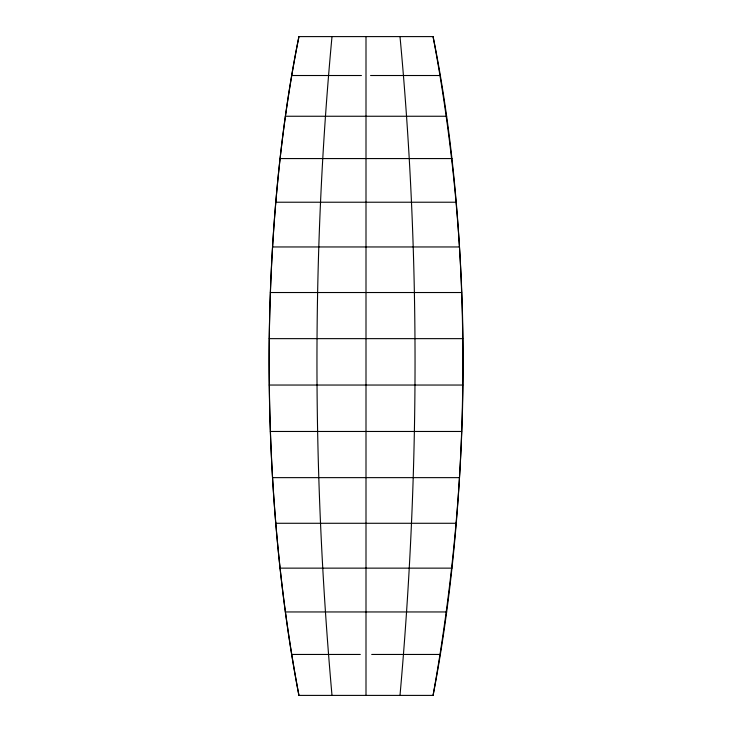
<?xml version="1.0" encoding="UTF-8"?>
<svg xmlns="http://www.w3.org/2000/svg" width="732" height="732" viewBox="0 0 732 732"><rect width="100%" height="100%" fill="white"/><g stroke="black" fill="none" stroke-linecap="round" stroke-linejoin="round"><path stroke-width="1.1" d="M269.248 338.642C270.721 237.388 279.057 135.987 298.93 36.6L433.07 36.6C474.126 253.537 472.131 478.325 433.07 695.4L298.93 695.4C276.705 577.914 268.177 458.113 269.248 338.642L462.752 338.642M400.001 695.4C419.546 476.441 420.561 255.532 400.001 36.6M331.999 36.6C311.439 255.532 312.454 476.441 331.999 695.4M291.665 75.515L361.434 75.515M370.566 75.515L440.335 75.515M285.352 116.251L446.648 116.251M280.036 158.57L451.964 158.57M275.744 202.224L456.256 202.224M272.505 246.958L459.495 246.958M270.337 292.526L461.663 292.526M269.248 385.041L462.752 385.041M270.337 431.468L461.663 431.468M272.505 477.639L459.495 477.639M275.744 523.279L456.256 523.279M280.036 568.142L451.964 568.142M285.352 611.952L446.648 611.952M291.665 654.454L360.3 654.454M371.7 654.454L440.335 654.454M366 36.6L366 695.4M433.07 36.6A608.466 186.642 -89.2 0 1 433.07 695.4M298.93 695.4A608.466 186.642 89.2 0 1 298.93 36.6"/></g></svg>
